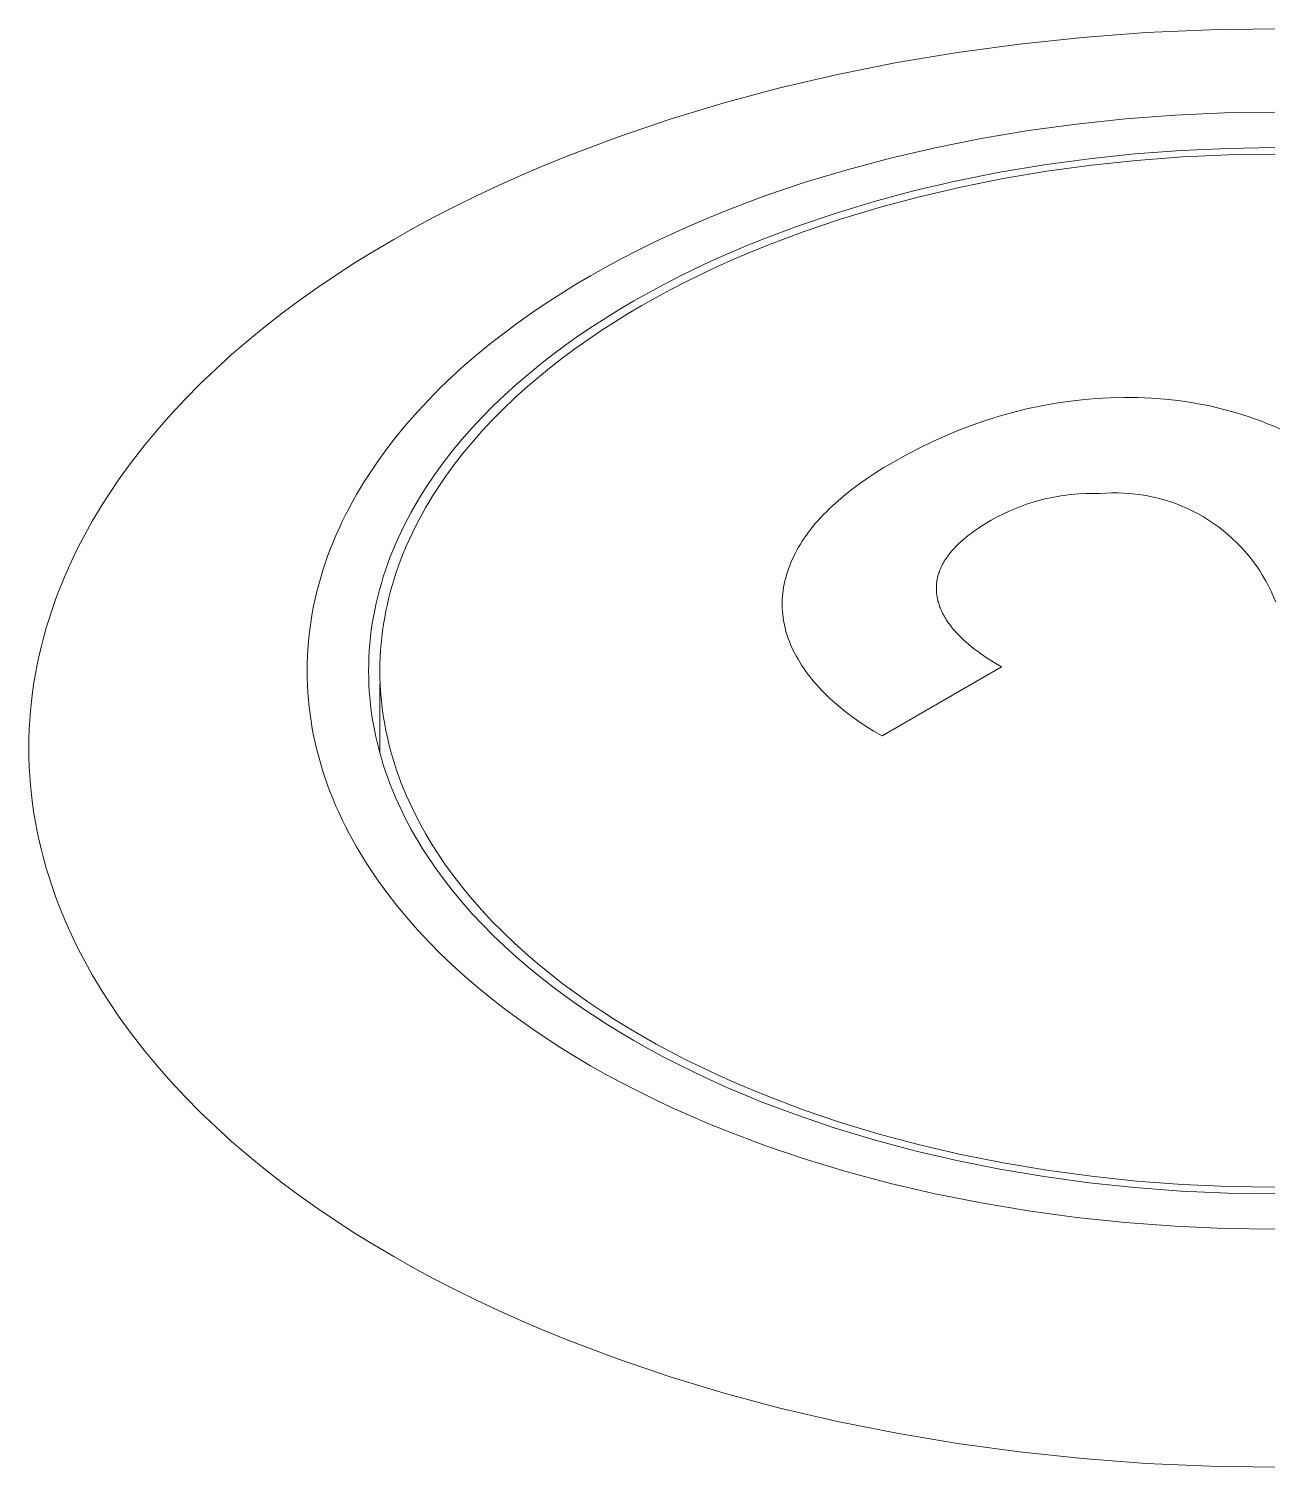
# Model space of a CAD drawing. Header units: inches. Extents: x -10 to 196, y -2 to 124.
# Drawn here: x 137.4255 to 137.7066, y 72.162 to 72.4868 of the extents above; entities that cross this region are included whole.
import ezdxf

# ---------------------------------------------------------------- set-up
doc = ezdxf.new("R2010")
doc.units = ezdxf.units.IN
doc.layers.add('ZANO_R', color=7, linetype='Continuous', lineweight=0)

msp = doc.modelspace()

# ---------------------------------------------------------------- linework, layer by layer
at = {"layer": 'ZANO_R'}
for p, q in [((137.70673, 72.4868), (137.69217, 72.48658)), ((137.6633, 72.48485), (137.64909, 72.48336)), ((137.67768, 72.48593), (137.6633, 72.48485)), ((137.69217, 72.48658), (137.67768, 72.48593)), ((137.63511, 72.48145), (137.62141, 72.47915)), ((137.64909, 72.48336), (137.63511, 72.48145)), ((137.62141, 72.47915), (137.60803, 72.47647)), ((137.60803, 72.47647), (137.59501, 72.47344)), ((137.59501, 72.47344), (137.58241, 72.47008)), ((137.58241, 72.47008), (137.57024, 72.4664)), ((137.673, 72.46646), (137.68417, 72.4673)), ((137.68417, 72.4673), (137.69542, 72.4678)), ((137.69542, 72.4678), (137.70673, 72.46797)), ((137.57024, 72.4664), (137.55855, 72.46244)), ((137.65111, 72.46382), (137.66197, 72.4653)), ((137.66197, 72.4653), (137.673, 72.46646)), ((137.55855, 72.46244), (137.54735, 72.45822)), ((137.63008, 72.45995), (137.64047, 72.46203)), ((137.64047, 72.46203), (137.65111, 72.46382)), ((137.54735, 72.45822), (137.54195, 72.45602)), ((137.61018, 72.45498), (137.61997, 72.4576)), ((137.61997, 72.4576), (137.63008, 72.45995)), ((137.66481, 72.45746), (137.67514, 72.45854)), ((137.67514, 72.45854), (137.6856, 72.45933)), ((137.67554, 72.45709), (137.68587, 72.45786)), ((137.6856, 72.45933), (137.69614, 72.4598)), ((137.68587, 72.45786), (137.69627, 72.45833)), ((137.69614, 72.4598), (137.70673, 72.45996)), ((137.69627, 72.45833), (137.70673, 72.45848)), ((137.54195, 72.45602), (137.53667, 72.45376)), ((137.60073, 72.45213), (137.61018, 72.45498)), ((137.63495, 72.45245), (137.64468, 72.4544)), ((137.64468, 72.4544), (137.65464, 72.45607)), ((137.64545, 72.45299), (137.65529, 72.45464)), ((137.65464, 72.45607), (137.66481, 72.45746)), ((137.65529, 72.45464), (137.66534, 72.45601)), ((137.66534, 72.45601), (137.67554, 72.45709)), ((137.53153, 72.45145), (137.52652, 72.44909)), ((137.53667, 72.45376), (137.53153, 72.45145)), ((137.59165, 72.44905), (137.60073, 72.45213)), ((137.62548, 72.45025), (137.63495, 72.45245)), ((137.6265, 72.44889), (137.63584, 72.45107)), ((137.63584, 72.45107), (137.64545, 72.45299)), ((137.52652, 72.44909), (137.52164, 72.44669)), ((137.58296, 72.44577), (137.59165, 72.44905)), ((137.61631, 72.4478), (137.62548, 72.45025)), ((137.61744, 72.44647), (137.6265, 72.44889)), ((137.52164, 72.44669), (137.51691, 72.44424)), ((137.57876, 72.44406), (137.58296, 72.44577)), ((137.59896, 72.44224), (137.60747, 72.44513)), ((137.60747, 72.44513), (137.61631, 72.4478)), ((137.60871, 72.44383), (137.61744, 72.44647)), ((137.51231, 72.44176), (137.50784, 72.43924)), ((137.51691, 72.44424), (137.51231, 72.44176)), ((137.57067, 72.44052), (137.57466, 72.44231)), ((137.57466, 72.44231), (137.57876, 72.44406)), ((137.59082, 72.43917), (137.59896, 72.44224)), ((137.60031, 72.44099), (137.60871, 72.44383)), ((137.50784, 72.43924), (137.50348, 72.43666)), ((137.56299, 72.43682), (137.56678, 72.43869)), ((137.56678, 72.43869), (137.57067, 72.44052)), ((137.58689, 72.43757), (137.59082, 72.43917)), ((137.59227, 72.43796), (137.60031, 72.44099)), ((137.50348, 72.43666), (137.49917, 72.43401)), ((137.55574, 72.43299), (137.55931, 72.43492)), ((137.55931, 72.43492), (137.56299, 72.43682)), ((137.57931, 72.43425), (137.58305, 72.43593)), ((137.58305, 72.43593), (137.58689, 72.43757)), ((137.5846, 72.43475), (137.58838, 72.43637)), ((137.58838, 72.43637), (137.59227, 72.43796)), ((137.49917, 72.43401), (137.49494, 72.43127)), ((137.55227, 72.43103), (137.55574, 72.43299)), ((137.57212, 72.43079), (137.57567, 72.43254)), ((137.57567, 72.43254), (137.57931, 72.43425)), ((137.5773, 72.4314), (137.5809, 72.4331)), ((137.5809, 72.4331), (137.5846, 72.43475)), ((137.49078, 72.42846), (137.48669, 72.42557)), ((137.49494, 72.43127), (137.49078, 72.42846)), ((137.54554, 72.42697), (137.54888, 72.42903)), ((137.54888, 72.42903), (137.55227, 72.43103)), ((137.56533, 72.4272), (137.56868, 72.42901)), ((137.56868, 72.42901), (137.57212, 72.43079)), ((137.5704, 72.42792), (137.5738, 72.42968)), ((137.5738, 72.42968), (137.5773, 72.4314)), ((137.48669, 72.42557), (137.48269, 72.4226)), ((137.54225, 72.42485), (137.54554, 72.42697)), ((137.55891, 72.4235), (137.56208, 72.42537)), ((137.56208, 72.42537), (137.56533, 72.4272)), ((137.56389, 72.42433), (137.5671, 72.42614)), ((137.5671, 72.42614), (137.5704, 72.42792)), ((137.48269, 72.4226), (137.47879, 72.41955)), ((137.53585, 72.42042), (137.53902, 72.42266)), ((137.53902, 72.42266), (137.54225, 72.42485)), ((137.55578, 72.42156), (137.55891, 72.4235)), ((137.55767, 72.42057), (137.56076, 72.42248)), ((137.56076, 72.42248), (137.56389, 72.42433)), ((137.47879, 72.41955), (137.47497, 72.41643)), ((137.53274, 72.41811), (137.53585, 72.42042)), ((137.54967, 72.41753), (137.5527, 72.41958)), ((137.55164, 72.41658), (137.55462, 72.4186)), ((137.5527, 72.41958), (137.55578, 72.42156)), ((137.55462, 72.4186), (137.55767, 72.42057)), ((137.47497, 72.41643), (137.47126, 72.41323)), ((137.52675, 72.41332), (137.52971, 72.41574)), ((137.52971, 72.41574), (137.53274, 72.41811)), ((137.54379, 72.41327), (137.5467, 72.41543)), ((137.5467, 72.41543), (137.54967, 72.41753)), ((137.5487, 72.41451), (137.55164, 72.41658)), ((137.47126, 72.41323), (137.46766, 72.40996)), ((137.52386, 72.41084), (137.52675, 72.41332)), ((137.54095, 72.41105), (137.54379, 72.41327)), ((137.54302, 72.41019), (137.54583, 72.41237)), ((137.54583, 72.41237), (137.5487, 72.41451)), ((137.46766, 72.40996), (137.46417, 72.40662)), ((137.52107, 72.4083), (137.52386, 72.41084)), ((137.53818, 72.40878), (137.54095, 72.41105)), ((137.54029, 72.40794), (137.54302, 72.41019)), ((137.46417, 72.40662), (137.4608, 72.40321)), ((137.51574, 72.40306), (137.51835, 72.4057)), ((137.51835, 72.4057), (137.52107, 72.4083)), ((137.53286, 72.40408), (137.53548, 72.40646)), ((137.53503, 72.4033), (137.53762, 72.40565)), ((137.53548, 72.40646), (137.53818, 72.40878)), ((137.53762, 72.40565), (137.54029, 72.40794)), ((137.4608, 72.40321), (137.45755, 72.39973)), ((137.51321, 72.40035), (137.51574, 72.40306)), ((137.53032, 72.40165), (137.53286, 72.40408)), ((137.53253, 72.4009), (137.53503, 72.4033)), ((137.65689, 72.4022), (137.66002, 72.40267)), ((137.66002, 72.40267), (137.66316, 72.40304)), ((137.66316, 72.40304), (137.66632, 72.40331)), ((137.66632, 72.40331), (137.66949, 72.40349)), ((137.66949, 72.40349), (137.67265, 72.40356)), ((137.67265, 72.40356), (137.67578, 72.40353)), ((137.67578, 72.40353), (137.67888, 72.4034)), ((137.67888, 72.4034), (137.68193, 72.40317)), ((137.68193, 72.40317), (137.68496, 72.40284)), ((137.68496, 72.40284), (137.68645, 72.40263)), ((137.68645, 72.40263), (137.68794, 72.4024)), ((137.68794, 72.4024), (137.68942, 72.40214)), ((137.45755, 72.39973), (137.45443, 72.39619)), ((137.51079, 72.3976), (137.51321, 72.40035)), ((137.52551, 72.39664), (137.52787, 72.39917)), ((137.52787, 72.39917), (137.53032, 72.40165)), ((137.5301, 72.39845), (137.53253, 72.4009)), ((137.64147, 72.39838), (137.64452, 72.39934)), ((137.64452, 72.39934), (137.64759, 72.4002)), ((137.64759, 72.4002), (137.65067, 72.40096)), ((137.65067, 72.40096), (137.65377, 72.40163)), ((137.65377, 72.40163), (137.65689, 72.4022)), ((137.68942, 72.40214), (137.69089, 72.40186)), ((137.69089, 72.40186), (137.69236, 72.40156)), ((137.69236, 72.40156), (137.69381, 72.40122)), ((137.69381, 72.40122), (137.69525, 72.40086)), ((137.69525, 72.40086), (137.69669, 72.40048)), ((137.69669, 72.40048), (137.69812, 72.40007)), ((137.69812, 72.40007), (137.69954, 72.39963)), ((137.69954, 72.39963), (137.70095, 72.39917)), ((137.70095, 72.39917), (137.70235, 72.39869)), ((137.45443, 72.39619), (137.45144, 72.39258)), ((137.50847, 72.3948), (137.51079, 72.3976)), ((137.52324, 72.39406), (137.52551, 72.39664)), ((137.52553, 72.39341), (137.52777, 72.39595)), ((137.52777, 72.39595), (137.5301, 72.39845)), ((137.6324, 72.3949), (137.63541, 72.39616)), ((137.63541, 72.39616), (137.63843, 72.39732)), ((137.63843, 72.39732), (137.64147, 72.39838)), ((137.70235, 72.39869), (137.70374, 72.39817)), ((137.70374, 72.39817), (137.70512, 72.39764)), ((137.70512, 72.39764), (137.70649, 72.39707)), ((137.70649, 72.39707), (137.70786, 72.39648)), ((137.50626, 72.39195), (137.50847, 72.3948)), ((137.52107, 72.39144), (137.52324, 72.39406)), ((137.52339, 72.39082), (137.52553, 72.39341)), ((137.62643, 72.3921), (137.62941, 72.39355)), ((137.62941, 72.39355), (137.6324, 72.3949)), ((137.45144, 72.39258), (137.4486, 72.38891)), ((137.50417, 72.38905), (137.50626, 72.39195)), ((137.519, 72.38877), (137.52107, 72.39144)), ((137.52134, 72.38818), (137.52339, 72.39082)), ((137.62052, 72.3889), (137.62346, 72.39055)), ((137.62346, 72.39055), (137.62643, 72.3921)), ((137.4486, 72.38891), (137.4459, 72.38518)), ((137.50124, 72.38463), (137.50219, 72.38611)), ((137.50219, 72.38611), (137.50417, 72.38905)), ((137.51703, 72.38606), (137.519, 72.38877)), ((137.5194, 72.3855), (137.52134, 72.38818)), ((137.61477, 72.38531), (137.6166, 72.38652)), ((137.6166, 72.38652), (137.61852, 72.38771)), ((137.61852, 72.38771), (137.62052, 72.3889)), ((137.4459, 72.38518), (137.44335, 72.3814)), ((137.49944, 72.38163), (137.50033, 72.38313)), ((137.50033, 72.38313), (137.50124, 72.38463)), ((137.51429, 72.38191), (137.51518, 72.3833)), ((137.51518, 72.3833), (137.51703, 72.38606)), ((137.51757, 72.38279), (137.5194, 72.3855)), ((137.61135, 72.38284), (137.61302, 72.38408)), ((137.61302, 72.38408), (137.61477, 72.38531)), ((137.44335, 72.3814), (137.44213, 72.37949)), ((137.49777, 72.37859), (137.49859, 72.38012)), ((137.49859, 72.38012), (137.49944, 72.38163)), ((137.51261, 72.3791), (137.51344, 72.38051)), ((137.51344, 72.38051), (137.51429, 72.38191)), ((137.51503, 72.37864), (137.51585, 72.38003)), ((137.51585, 72.38003), (137.5167, 72.38141)), ((137.5167, 72.38141), (137.51757, 72.38279)), ((137.60685, 72.37905), (137.60827, 72.38033)), ((137.60827, 72.38033), (137.60977, 72.38159)), ((137.60977, 72.38159), (137.61135, 72.38284)), ((137.65144, 72.37968), (137.65067, 72.37943)), ((137.6522, 72.37992), (137.65144, 72.37968)), ((137.65297, 72.38015), (137.6522, 72.37992)), ((137.65375, 72.38036), (137.65297, 72.38015)), ((137.65453, 72.38056), (137.65375, 72.38036)), ((137.65531, 72.38074), (137.65453, 72.38056)), ((137.6561, 72.38092), (137.65531, 72.38074)), ((137.65689, 72.38107), (137.6561, 72.38092)), ((137.65768, 72.38122), (137.65689, 72.38107)), ((137.65847, 72.38135), (137.65768, 72.38122)), ((137.65927, 72.38146), (137.65847, 72.38135)), ((137.66006, 72.38156), (137.65927, 72.38146)), ((137.66086, 72.38165), (137.66006, 72.38156)), ((137.66245, 72.38179), (137.66086, 72.38165)), ((137.66405, 72.38186), (137.66245, 72.38179)), ((137.66563, 72.38189), (137.66405, 72.38186)), ((137.66722, 72.38185), (137.66563, 72.38189)), ((137.66857, 72.38195), (137.66722, 72.38185)), ((137.66992, 72.38201), (137.66857, 72.38195)), ((137.67128, 72.38201), (137.66992, 72.38201)), ((137.67263, 72.38197), (137.67128, 72.38201)), ((137.67398, 72.38189), (137.67263, 72.38197)), ((137.67533, 72.38175), (137.67398, 72.38189)), ((137.67667, 72.38157), (137.67533, 72.38175)), ((137.67801, 72.38134), (137.67667, 72.38157)), ((137.67934, 72.38107), (137.67801, 72.38134)), ((137.68065, 72.38075), (137.67934, 72.38107)), ((137.68196, 72.38038), (137.68065, 72.38075)), ((137.68325, 72.37997), (137.68196, 72.38038)), ((137.68452, 72.37951), (137.68325, 72.37997)), ((137.44095, 72.37756), (137.43981, 72.37562)), ((137.44213, 72.37949), (137.44095, 72.37756)), ((137.49622, 72.37552), (137.49698, 72.37706)), ((137.49698, 72.37706), (137.49777, 72.37859)), ((137.51104, 72.37626), (137.51181, 72.37769)), ((137.51181, 72.37769), (137.51261, 72.3791)), ((137.51349, 72.37583), (137.51425, 72.37724)), ((137.51425, 72.37724), (137.51503, 72.37864)), ((137.60367, 72.3758), (137.60426, 72.37646)), ((137.60426, 72.37646), (137.60488, 72.37711)), ((137.60488, 72.37711), (137.60551, 72.37776)), ((137.60551, 72.37776), (137.60617, 72.37841)), ((137.60617, 72.37841), (137.60685, 72.37905)), ((137.64408, 72.37659), (137.64269, 72.37583)), ((137.6455, 72.37731), (137.64408, 72.37659)), ((137.64694, 72.37797), (137.6455, 72.37731)), ((137.64842, 72.37859), (137.64694, 72.37797)), ((137.64916, 72.37889), (137.64842, 72.37859)), ((137.64992, 72.37916), (137.64916, 72.37889)), ((137.65067, 72.37943), (137.64992, 72.37916)), ((137.68578, 72.37901), (137.68452, 72.37951)), ((137.68702, 72.37847), (137.68578, 72.37901)), ((137.68824, 72.37788), (137.68702, 72.37847)), ((137.68944, 72.37725), (137.68824, 72.37788)), ((137.69062, 72.37658), (137.68944, 72.37725)), ((137.69178, 72.37587), (137.69062, 72.37658)), ((137.43872, 72.37367), (137.43766, 72.37171)), ((137.43981, 72.37562), (137.43872, 72.37367)), ((137.4948, 72.37241), (137.4955, 72.37397)), ((137.4955, 72.37397), (137.49622, 72.37552)), ((137.50891, 72.37193), (137.50959, 72.37338)), ((137.50959, 72.37338), (137.5103, 72.37482)), ((137.5103, 72.37482), (137.51104, 72.37626)), ((137.51206, 72.37299), (137.51276, 72.37441)), ((137.51276, 72.37441), (137.51349, 72.37583)), ((137.601, 72.37247), (137.60149, 72.37314)), ((137.60149, 72.37314), (137.60201, 72.37381)), ((137.60201, 72.37381), (137.60254, 72.37448)), ((137.60254, 72.37448), (137.60309, 72.37514)), ((137.60309, 72.37514), (137.60367, 72.3758)), ((137.63894, 72.37344), (137.63827, 72.37295)), ((137.63964, 72.37392), (137.63894, 72.37344)), ((137.64036, 72.3744), (137.63964, 72.37392)), ((137.64111, 72.37488), (137.64036, 72.3744)), ((137.64269, 72.37583), (137.64111, 72.37488)), ((137.6929, 72.37512), (137.69178, 72.37587)), ((137.694, 72.37433), (137.6929, 72.37512)), ((137.69508, 72.3735), (137.694, 72.37433)), ((137.69612, 72.37264), (137.69508, 72.3735)), ((137.43766, 72.37171), (137.43664, 72.36974)), ((137.49352, 72.36928), (137.49415, 72.37085)), ((137.49415, 72.37085), (137.4948, 72.37241)), ((137.50765, 72.36901), (137.50827, 72.37047)), ((137.50827, 72.37047), (137.50891, 72.37193)), ((137.51014, 72.36867), (137.51075, 72.37012)), ((137.51075, 72.37012), (137.51139, 72.37156)), ((137.51139, 72.37156), (137.51206, 72.37299)), ((137.59925, 72.36974), (137.59965, 72.37043)), ((137.59965, 72.37043), (137.60008, 72.37111)), ((137.60008, 72.37111), (137.60053, 72.37179)), ((137.60053, 72.37179), (137.601, 72.37247)), ((137.63483, 72.36999), (137.63435, 72.36949)), ((137.63533, 72.37049), (137.63483, 72.36999)), ((137.63587, 72.37099), (137.63533, 72.37049)), ((137.63643, 72.37148), (137.63587, 72.37099)), ((137.63701, 72.37197), (137.63643, 72.37148)), ((137.63763, 72.37246), (137.63701, 72.37197)), ((137.63827, 72.37295), (137.63763, 72.37246)), ((137.69713, 72.37174), (137.69612, 72.37264)), ((137.69811, 72.3708), (137.69713, 72.37174)), ((137.69906, 72.36983), (137.69811, 72.3708)), ((137.43567, 72.36775), (137.43473, 72.36576)), ((137.43664, 72.36974), (137.43567, 72.36775)), ((137.49238, 72.36612), (137.49293, 72.3677)), ((137.49293, 72.3677), (137.49352, 72.36928)), ((137.50651, 72.36606), (137.50706, 72.36754)), ((137.50706, 72.36754), (137.50765, 72.36901)), ((137.50901, 72.36576), (137.50956, 72.36722)), ((137.50956, 72.36722), (137.51014, 72.36867)), ((137.59752, 72.36628), (137.59782, 72.36697)), ((137.59782, 72.36697), (137.59815, 72.36766)), ((137.59815, 72.36766), (137.59849, 72.36836)), ((137.59849, 72.36836), (137.59886, 72.36905)), ((137.59886, 72.36905), (137.59925, 72.36974)), ((137.63219, 72.36668), (137.63204, 72.36642)), ((137.63236, 72.36694), (137.63219, 72.36668)), ((137.63252, 72.3672), (137.63236, 72.36694)), ((137.6327, 72.36745), (137.63252, 72.3672)), ((137.63288, 72.36771), (137.6327, 72.36745)), ((137.63307, 72.36797), (137.63288, 72.36771)), ((137.63327, 72.36822), (137.63307, 72.36797)), ((137.63347, 72.36848), (137.63327, 72.36822)), ((137.63389, 72.36898), (137.63347, 72.36848)), ((137.63435, 72.36949), (137.63389, 72.36898)), ((137.69997, 72.36883), (137.69906, 72.36983)), ((137.70085, 72.3678), (137.69997, 72.36883)), ((137.70169, 72.36674), (137.70085, 72.3678)), ((137.7025, 72.36565), (137.70169, 72.36674)), ((137.43384, 72.36376), (137.43299, 72.36174)), ((137.43473, 72.36576), (137.43384, 72.36376)), ((137.49137, 72.36293), (137.49185, 72.36453)), ((137.49185, 72.36453), (137.49238, 72.36612)), ((137.5055, 72.36309), (137.50599, 72.36458)), ((137.50599, 72.36458), (137.50651, 72.36606)), ((137.50802, 72.36282), (137.5085, 72.36429)), ((137.5085, 72.36429), (137.50901, 72.36576)), ((137.59633, 72.36282), (137.59652, 72.36351)), ((137.59652, 72.36351), (137.59674, 72.3642)), ((137.59674, 72.3642), (137.59698, 72.36489)), ((137.59698, 72.36489), (137.59724, 72.36558)), ((137.59724, 72.36558), (137.59752, 72.36628)), ((137.63078, 72.36354), (137.63071, 72.36327)), ((137.63086, 72.36381), (137.63078, 72.36354)), ((137.63095, 72.36407), (137.63086, 72.36381)), ((137.63104, 72.36433), (137.63095, 72.36407)), ((137.63114, 72.3646), (137.63104, 72.36433)), ((137.63125, 72.36486), (137.63114, 72.3646)), ((137.63137, 72.36512), (137.63125, 72.36486)), ((137.63149, 72.36538), (137.63137, 72.36512)), ((137.63161, 72.36564), (137.63149, 72.36538)), ((137.63175, 72.3659), (137.63161, 72.36564)), ((137.63189, 72.36616), (137.63175, 72.3659)), ((137.63204, 72.36642), (137.63189, 72.36616)), ((137.70326, 72.36453), (137.7025, 72.36565)), ((137.70399, 72.36338), (137.70326, 72.36453)), ((137.70467, 72.36222), (137.70399, 72.36338)), ((137.43299, 72.36174), (137.43219, 72.35972)), ((137.4905, 72.35973), (137.49092, 72.36133)), ((137.49092, 72.36133), (137.49137, 72.36293)), ((137.50462, 72.3601), (137.50505, 72.36159)), ((137.50505, 72.36159), (137.5055, 72.36309)), ((137.50715, 72.35987), (137.50757, 72.36135)), ((137.50757, 72.36135), (137.50802, 72.36282)), ((137.59576, 72.36006), (137.59587, 72.36075)), ((137.59587, 72.36075), (137.596, 72.36144)), ((137.596, 72.36144), (137.59615, 72.36213)), ((137.59615, 72.36213), (137.59633, 72.36282)), ((137.63035, 72.36086), (137.63034, 72.36059)), ((137.63034, 72.36059), (137.63034, 72.36031)), ((137.63034, 72.36031), (137.63035, 72.36004)), ((137.63036, 72.36113), (137.63035, 72.36086)), ((137.63038, 72.3614), (137.63036, 72.36113)), ((137.63041, 72.36167), (137.63038, 72.3614)), ((137.63044, 72.36194), (137.63041, 72.36167)), ((137.63048, 72.36221), (137.63044, 72.36194)), ((137.63053, 72.36247), (137.63048, 72.36221)), ((137.63058, 72.36274), (137.63053, 72.36247)), ((137.63064, 72.36301), (137.63058, 72.36274)), ((137.63071, 72.36327), (137.63064, 72.36301)), ((137.70532, 72.36102), (137.70467, 72.36222)), ((137.70592, 72.35981), (137.70532, 72.36102)), ((137.43143, 72.35769), (137.43071, 72.35565)), ((137.43219, 72.35972), (137.43143, 72.35769)), ((137.48977, 72.3565), (137.49012, 72.35812)), ((137.49012, 72.35812), (137.4905, 72.35973)), ((137.50355, 72.35557), (137.50388, 72.35708)), ((137.50388, 72.35708), (137.50423, 72.35859)), ((137.50423, 72.35859), (137.50462, 72.3601)), ((137.50609, 72.3554), (137.50641, 72.35689)), ((137.50641, 72.35689), (137.50677, 72.35838)), ((137.50677, 72.35838), (137.50715, 72.35987)), ((137.59553, 72.35732), (137.59555, 72.35801)), ((137.59553, 72.35664), (137.59553, 72.35732)), ((137.59555, 72.35801), (137.5956, 72.35869)), ((137.5956, 72.35869), (137.59567, 72.35938)), ((137.59567, 72.35938), (137.59576, 72.36006)), ((137.63035, 72.36004), (137.63037, 72.35977)), ((137.63037, 72.35977), (137.63039, 72.35949)), ((137.63039, 72.35949), (137.63041, 72.35922)), ((137.63041, 72.35922), (137.63045, 72.35894)), ((137.63045, 72.35894), (137.63049, 72.35867)), ((137.63049, 72.35867), (137.63054, 72.3584)), ((137.63054, 72.3584), (137.63059, 72.35813)), ((137.63059, 72.35813), (137.63065, 72.35785)), ((137.63065, 72.35785), (137.63071, 72.35758)), ((137.63071, 72.35758), (137.63079, 72.35731)), ((137.63079, 72.35731), (137.63087, 72.35704)), ((137.63087, 72.35704), (137.63095, 72.35677)), ((137.70648, 72.35858), (137.70592, 72.35981)), ((137.707, 72.35732), (137.70648, 72.35858)), ((137.43071, 72.35565), (137.43004, 72.3536)), ((137.48919, 72.35326), (137.48946, 72.35488)), ((137.48946, 72.35488), (137.48977, 72.3565)), ((137.50301, 72.35254), (137.50326, 72.35406)), ((137.50326, 72.35406), (137.50355, 72.35557)), ((137.50556, 72.35241), (137.50581, 72.35391)), ((137.50581, 72.35391), (137.50609, 72.3554)), ((137.59555, 72.35595), (137.59553, 72.35664)), ((137.59559, 72.35527), (137.59555, 72.35595)), ((137.59565, 72.35459), (137.59559, 72.35527)), ((137.59573, 72.3539), (137.59565, 72.35459)), ((137.59583, 72.35322), (137.59573, 72.3539)), ((137.63095, 72.35677), (137.63104, 72.3565)), ((137.63104, 72.3565), (137.63114, 72.35623)), ((137.63114, 72.35623), (137.63124, 72.35596)), ((137.63124, 72.35596), (137.63136, 72.35569)), ((137.63136, 72.35569), (137.63147, 72.35542)), ((137.63147, 72.35542), (137.6316, 72.35515)), ((137.6316, 72.35515), (137.63173, 72.35488)), ((137.63173, 72.35488), (137.63186, 72.35462)), ((137.63186, 72.35462), (137.632, 72.35435)), ((137.632, 72.35435), (137.63215, 72.35408)), ((137.63215, 72.35408), (137.63231, 72.35381)), ((137.63231, 72.35381), (137.63247, 72.35355)), ((137.42942, 72.35155), (137.42884, 72.34949)), ((137.43004, 72.3536), (137.42942, 72.35155)), ((137.48875, 72.35001), (137.48895, 72.35164)), ((137.48895, 72.35164), (137.48919, 72.35326)), ((137.5026, 72.3495), (137.50279, 72.35102)), ((137.50279, 72.35102), (137.50301, 72.35254)), ((137.50515, 72.3494), (137.50534, 72.3509)), ((137.50534, 72.3509), (137.50556, 72.35241)), ((137.59596, 72.35254), (137.59583, 72.35322)), ((137.59611, 72.35186), (137.59596, 72.35254)), ((137.59627, 72.35118), (137.59611, 72.35186)), ((137.59646, 72.3505), (137.59627, 72.35118)), ((137.59667, 72.34983), (137.59646, 72.3505)), ((137.63247, 72.35355), (137.63264, 72.35328)), ((137.63264, 72.35328), (137.63281, 72.35302)), ((137.63281, 72.35302), (137.63318, 72.35249)), ((137.63318, 72.35249), (137.63358, 72.35196)), ((137.63358, 72.35196), (137.634, 72.35143)), ((137.634, 72.35143), (137.63444, 72.35091)), ((137.63444, 72.35091), (137.63491, 72.35038)), ((137.63491, 72.35038), (137.63541, 72.34986)), ((137.4283, 72.34742), (137.42781, 72.34535)), ((137.42884, 72.34949), (137.4283, 72.34742)), ((137.48846, 72.34676), (137.48859, 72.34839)), ((137.48859, 72.34839), (137.48875, 72.35001)), ((137.50233, 72.34645), (137.50244, 72.34797)), ((137.50244, 72.34797), (137.5026, 72.3495)), ((137.50488, 72.34639), (137.505, 72.3479)), ((137.505, 72.3479), (137.50515, 72.3494)), ((137.59691, 72.34915), (137.59667, 72.34983)), ((137.59716, 72.34847), (137.59691, 72.34915)), ((137.59744, 72.3478), (137.59716, 72.34847)), ((137.59773, 72.34712), (137.59744, 72.3478)), ((137.63541, 72.34986), (137.63593, 72.34934)), ((137.63593, 72.34934), (137.63648, 72.34882)), ((137.63648, 72.34882), (137.63705, 72.3483)), ((137.63705, 72.3483), (137.63765, 72.34779)), ((137.63765, 72.34779), (137.63827, 72.34727)), ((137.63827, 72.34727), (137.63892, 72.34676)), ((137.42781, 72.34535), (137.42736, 72.34327)), ((137.48831, 72.34349), (137.48837, 72.34512)), ((137.48837, 72.34512), (137.48846, 72.34676)), ((137.50219, 72.34339), (137.50224, 72.34492)), ((137.50224, 72.34492), (137.50233, 72.34645)), ((137.50474, 72.34337), (137.5048, 72.34488)), ((137.5048, 72.34488), (137.50488, 72.34639)), ((137.59805, 72.34644), (137.59773, 72.34712)), ((137.59839, 72.34577), (137.59805, 72.34644)), ((137.59874, 72.3451), (137.59839, 72.34577)), ((137.59912, 72.34444), (137.59874, 72.3451)), ((137.59951, 72.34378), (137.59912, 72.34444)), ((137.63892, 72.34676), (137.6396, 72.34625)), ((137.6396, 72.34625), (137.6403, 72.34574)), ((137.6403, 72.34574), (137.64103, 72.34523)), ((137.64103, 72.34523), (137.64178, 72.34472)), ((137.64178, 72.34472), (137.64336, 72.34371)), ((137.42697, 72.34118), (137.42661, 72.3391)), ((137.42736, 72.34327), (137.42697, 72.34118)), ((137.4883, 72.34186), (137.48831, 72.34349)), ((137.48831, 72.34023), (137.4883, 72.34186)), ((137.50217, 72.34186), (137.50219, 72.34339)), ((137.50219, 72.34033), (137.50217, 72.34186)), ((137.50473, 72.34186), (137.50474, 72.34337)), ((137.50474, 72.34035), (137.50473, 72.34186)), ((137.59993, 72.34313), (137.59951, 72.34378)), ((137.60036, 72.34248), (137.59993, 72.34313)), ((137.60081, 72.34183), (137.60036, 72.34248)), ((137.60127, 72.34119), (137.60081, 72.34183)), ((137.60176, 72.34055), (137.60127, 72.34119)), ((137.64504, 72.34271), (137.61807, 72.32713)), ((137.64336, 72.34371), (137.64504, 72.34271)), ((137.42661, 72.3391), (137.42631, 72.33701)), ((137.48837, 72.3386), (137.48831, 72.34023)), ((137.48846, 72.33697), (137.48837, 72.3386)), ((137.50224, 72.3388), (137.50219, 72.34033)), ((137.50233, 72.33728), (137.50224, 72.3388)), ((137.50473, 72.33884), (137.50473, 72.32325)), ((137.5048, 72.33884), (137.50474, 72.34035)), ((137.50488, 72.33733), (137.5048, 72.33884)), ((137.60226, 72.33992), (137.60176, 72.34055)), ((137.60279, 72.33929), (137.60226, 72.33992)), ((137.60333, 72.33867), (137.60279, 72.33929)), ((137.60389, 72.33805), (137.60333, 72.33867)), ((137.60447, 72.33743), (137.60389, 72.33805)), ((137.60507, 72.33682), (137.60447, 72.33743)), ((137.42605, 72.33491), (137.42584, 72.33282)), ((137.42631, 72.33701), (137.42605, 72.33491)), ((137.48859, 72.33534), (137.48846, 72.33697)), ((137.48875, 72.33371), (137.48859, 72.33534)), ((137.50244, 72.33575), (137.50233, 72.33728)), ((137.5026, 72.33423), (137.50244, 72.33575)), ((137.50279, 72.3327), (137.5026, 72.33423)), ((137.505, 72.33583), (137.50488, 72.33733)), ((137.50515, 72.33432), (137.505, 72.33583)), ((137.50534, 72.33282), (137.50515, 72.33432)), ((137.60568, 72.33622), (137.60507, 72.33682)), ((137.60632, 72.33562), (137.60568, 72.33622)), ((137.60697, 72.33502), (137.60632, 72.33562)), ((137.60833, 72.33384), (137.60697, 72.33502)), ((137.42584, 72.33282), (137.42567, 72.33072)), ((137.48895, 72.33208), (137.48875, 72.33371)), ((137.48919, 72.33046), (137.48895, 72.33208)), ((137.50301, 72.33118), (137.50279, 72.3327)), ((137.50326, 72.32966), (137.50301, 72.33118)), ((137.50556, 72.33132), (137.50534, 72.33282)), ((137.50581, 72.32982), (137.50556, 72.33132)), ((137.60977, 72.33268), (137.60833, 72.33384)), ((137.61128, 72.33153), (137.60977, 72.33268)), ((137.61287, 72.33041), (137.61128, 72.33153)), ((137.42556, 72.32862), (137.42549, 72.32652)), ((137.42567, 72.33072), (137.42556, 72.32862)), ((137.48946, 72.32884), (137.48919, 72.33046)), ((137.48977, 72.32722), (137.48946, 72.32884)), ((137.50355, 72.32815), (137.50326, 72.32966)), ((137.50388, 72.32664), (137.50355, 72.32815)), ((137.50609, 72.32832), (137.50581, 72.32982)), ((137.50641, 72.32683), (137.50609, 72.32832)), ((137.61452, 72.3293), (137.61287, 72.33041)), ((137.61626, 72.3282), (137.61452, 72.3293)), ((137.61807, 72.32713), (137.61626, 72.3282)), ((137.42549, 72.32652), (137.42546, 72.32441)), ((137.42546, 72.32441), (137.42549, 72.32231)), ((137.49012, 72.3256), (137.48977, 72.32722)), ((137.4905, 72.32399), (137.49012, 72.3256)), ((137.50423, 72.32513), (137.50388, 72.32664)), ((137.50462, 72.32363), (137.50423, 72.32513)), ((137.50677, 72.32534), (137.50641, 72.32683)), ((137.50715, 72.32385), (137.50677, 72.32534)), ((137.42549, 72.32231), (137.42556, 72.32021)), ((137.49092, 72.32239), (137.4905, 72.32399)), ((137.49137, 72.32079), (137.49092, 72.32239)), ((137.50505, 72.32213), (137.50462, 72.32363)), ((137.5055, 72.32063), (137.50505, 72.32213)), ((137.50757, 72.32237), (137.50715, 72.32385)), ((137.50802, 72.3209), (137.50757, 72.32237)), ((137.42556, 72.32021), (137.42567, 72.31811)), ((137.42567, 72.31811), (137.42584, 72.31601)), ((137.49185, 72.31919), (137.49137, 72.32079)), ((137.49238, 72.3176), (137.49185, 72.31919)), ((137.50599, 72.31914), (137.5055, 72.32063)), ((137.50651, 72.31766), (137.50599, 72.31914)), ((137.5085, 72.31943), (137.50802, 72.3209)), ((137.50901, 72.31796), (137.5085, 72.31943)), ((137.50956, 72.3165), (137.50901, 72.31796)), ((137.42584, 72.31601), (137.42605, 72.31391)), ((137.49293, 72.31602), (137.49238, 72.3176)), ((137.49352, 72.31444), (137.49293, 72.31602)), ((137.50706, 72.31618), (137.50651, 72.31766)), ((137.50765, 72.31471), (137.50706, 72.31618)), ((137.50827, 72.31325), (137.50765, 72.31471)), ((137.51014, 72.31505), (137.50956, 72.3165)), ((137.51075, 72.31361), (137.51014, 72.31505)), ((137.42605, 72.31391), (137.42631, 72.31182)), ((137.42631, 72.31182), (137.42661, 72.30973)), ((137.49415, 72.31287), (137.49352, 72.31444)), ((137.4948, 72.31131), (137.49415, 72.31287)), ((137.50891, 72.31179), (137.50827, 72.31325)), ((137.50959, 72.31034), (137.50891, 72.31179)), ((137.51139, 72.31217), (137.51075, 72.31361)), ((137.51206, 72.31073), (137.51139, 72.31217)), ((137.42661, 72.30973), (137.42697, 72.30764)), ((137.4955, 72.30975), (137.4948, 72.31131)), ((137.49622, 72.3082), (137.4955, 72.30975)), ((137.49698, 72.30666), (137.49622, 72.3082)), ((137.5103, 72.3089), (137.50959, 72.31034)), ((137.51104, 72.30746), (137.5103, 72.3089)), ((137.51276, 72.30931), (137.51206, 72.31073)), ((137.51349, 72.30789), (137.51276, 72.30931)), ((137.42697, 72.30764), (137.42736, 72.30556)), ((137.42736, 72.30556), (137.42781, 72.30348)), ((137.49777, 72.30513), (137.49698, 72.30666)), ((137.49859, 72.30361), (137.49777, 72.30513)), ((137.51181, 72.30604), (137.51104, 72.30746)), ((137.51261, 72.30462), (137.51181, 72.30604)), ((137.51425, 72.30648), (137.51349, 72.30789)), ((137.51503, 72.30508), (137.51425, 72.30648)), ((137.51585, 72.30369), (137.51503, 72.30508)), ((137.42781, 72.30348), (137.4283, 72.30141)), ((137.49944, 72.30209), (137.49859, 72.30361)), ((137.50033, 72.30059), (137.49944, 72.30209)), ((137.51344, 72.30321), (137.51261, 72.30462)), ((137.51429, 72.30181), (137.51344, 72.30321)), ((137.51518, 72.30042), (137.51429, 72.30181)), ((137.5167, 72.30231), (137.51585, 72.30369)), ((137.51757, 72.30094), (137.5167, 72.30231)), ((137.4283, 72.30141), (137.42884, 72.29934)), ((137.42884, 72.29934), (137.42942, 72.29728)), ((137.50124, 72.29909), (137.50033, 72.30059)), ((137.50219, 72.29761), (137.50124, 72.29909)), ((137.51703, 72.29767), (137.51518, 72.30042)), ((137.5194, 72.29822), (137.51757, 72.30094)), ((137.42942, 72.29728), (137.43004, 72.29523)), ((137.43004, 72.29523), (137.43071, 72.29318)), ((137.50417, 72.29467), (137.50219, 72.29761)), ((137.519, 72.29495), (137.51703, 72.29767)), ((137.52134, 72.29554), (137.5194, 72.29822)), ((137.52339, 72.2929), (137.52134, 72.29554)), ((137.43071, 72.29318), (137.43143, 72.29114)), ((137.50626, 72.29177), (137.50417, 72.29467)), ((137.52107, 72.29229), (137.519, 72.29495)), ((137.52324, 72.28966), (137.52107, 72.29229)), ((137.52553, 72.29031), (137.52339, 72.2929)), ((137.43143, 72.29114), (137.43219, 72.28911)), ((137.43219, 72.28911), (137.43299, 72.28708)), ((137.50847, 72.28892), (137.50626, 72.29177)), ((137.51079, 72.28612), (137.50847, 72.28892)), ((137.52551, 72.28708), (137.52324, 72.28966)), ((137.52777, 72.28777), (137.52553, 72.29031)), ((137.43299, 72.28708), (137.43384, 72.28507)), ((137.51321, 72.28337), (137.51079, 72.28612)), ((137.52787, 72.28455), (137.52551, 72.28708)), ((137.5301, 72.28527), (137.52777, 72.28777)), ((137.43384, 72.28507), (137.43473, 72.28307)), ((137.43473, 72.28307), (137.43567, 72.28107)), ((137.51574, 72.28067), (137.51321, 72.28337)), ((137.53032, 72.28207), (137.52787, 72.28455)), ((137.53253, 72.28282), (137.5301, 72.28527)), ((137.53503, 72.28042), (137.53253, 72.28282)), ((137.43567, 72.28107), (137.43664, 72.27909)), ((137.43664, 72.27909), (137.43766, 72.27712)), ((137.51835, 72.27802), (137.51574, 72.28067)), ((137.53286, 72.27964), (137.53032, 72.28207)), ((137.53548, 72.27727), (137.53286, 72.27964)), ((137.53762, 72.27807), (137.53503, 72.28042)), ((137.43766, 72.27712), (137.43872, 72.27515)), ((137.52107, 72.27542), (137.51835, 72.27802)), ((137.53818, 72.27494), (137.53548, 72.27727)), ((137.54029, 72.27578), (137.53762, 72.27807)), ((137.54302, 72.27354), (137.54029, 72.27578)), ((137.43872, 72.27515), (137.43981, 72.2732)), ((137.43981, 72.2732), (137.44095, 72.27127)), ((137.52386, 72.27288), (137.52107, 72.27542)), ((137.52675, 72.2704), (137.52386, 72.27288)), ((137.54095, 72.27267), (137.53818, 72.27494)), ((137.54379, 72.27046), (137.54095, 72.27267)), ((137.54583, 72.27135), (137.54302, 72.27354)), ((137.44095, 72.27127), (137.44213, 72.26934)), ((137.44213, 72.26934), (137.44335, 72.26743)), ((137.52971, 72.26798), (137.52675, 72.2704)), ((137.5467, 72.2683), (137.54379, 72.27046)), ((137.5487, 72.26922), (137.54583, 72.27135)), ((137.55164, 72.26714), (137.5487, 72.26922)), ((137.44335, 72.26743), (137.4459, 72.26365)), ((137.53274, 72.26561), (137.52971, 72.26798)), ((137.54967, 72.26619), (137.5467, 72.2683)), ((137.5527, 72.26415), (137.54967, 72.26619)), ((137.55462, 72.26512), (137.55164, 72.26714)), ((137.4459, 72.26365), (137.4486, 72.25992)), ((137.53585, 72.26331), (137.53274, 72.26561)), ((137.53902, 72.26106), (137.53585, 72.26331)), ((137.55578, 72.26216), (137.5527, 72.26415)), ((137.55767, 72.26315), (137.55462, 72.26512)), ((137.56076, 72.26125), (137.55767, 72.26315)), ((137.4486, 72.25992), (137.45144, 72.25625)), ((137.54225, 72.25887), (137.53902, 72.26106)), ((137.55891, 72.26023), (137.55578, 72.26216)), ((137.56208, 72.25835), (137.55891, 72.26023)), ((137.56389, 72.25939), (137.56076, 72.26125)), ((137.45144, 72.25625), (137.45443, 72.25264)), ((137.54554, 72.25675), (137.54225, 72.25887)), ((137.54888, 72.25469), (137.54554, 72.25675)), ((137.56533, 72.25652), (137.56208, 72.25835)), ((137.5671, 72.25758), (137.56389, 72.25939)), ((137.56868, 72.25471), (137.56533, 72.25652)), ((137.5704, 72.2558), (137.5671, 72.25758)), ((137.55227, 72.25269), (137.54888, 72.25469)), ((137.57212, 72.25293), (137.56868, 72.25471)), ((137.5738, 72.25404), (137.5704, 72.2558)), ((137.5773, 72.25232), (137.5738, 72.25404)), ((137.45443, 72.25264), (137.45755, 72.24909)), ((137.55574, 72.25073), (137.55227, 72.25269)), ((137.55931, 72.2488), (137.55574, 72.25073)), ((137.57567, 72.25119), (137.57212, 72.25293)), ((137.57931, 72.24947), (137.57567, 72.25119)), ((137.5809, 72.25063), (137.5773, 72.25232)), ((137.5846, 72.24897), (137.5809, 72.25063)), ((137.45755, 72.24909), (137.4608, 72.24562)), ((137.56299, 72.2469), (137.55931, 72.2488)), ((137.56678, 72.24503), (137.56299, 72.2469)), ((137.58305, 72.24779), (137.57931, 72.24947)), ((137.58689, 72.24615), (137.58305, 72.24779)), ((137.58838, 72.24735), (137.5846, 72.24897)), ((137.59227, 72.24577), (137.58838, 72.24735)), ((137.4608, 72.24562), (137.46417, 72.2422)), ((137.57067, 72.2432), (137.56678, 72.24503)), ((137.57466, 72.24141), (137.57067, 72.2432)), ((137.59082, 72.24455), (137.58689, 72.24615)), ((137.59896, 72.24148), (137.59082, 72.24455)), ((137.60031, 72.24273), (137.59227, 72.24577)), ((137.46417, 72.2422), (137.46766, 72.23886)), ((137.57876, 72.23966), (137.57466, 72.24141)), ((137.60747, 72.2386), (137.59896, 72.24148)), ((137.60871, 72.23989), (137.60031, 72.24273)), ((137.46766, 72.23886), (137.47126, 72.23559)), ((137.58296, 72.23795), (137.57876, 72.23966)), ((137.59165, 72.23467), (137.58296, 72.23795)), ((137.61631, 72.23592), (137.60747, 72.2386)), ((137.61744, 72.23725), (137.60871, 72.23989)), ((137.6265, 72.23483), (137.61744, 72.23725)), ((137.47126, 72.23559), (137.47497, 72.2324)), ((137.60073, 72.23159), (137.59165, 72.23467)), ((137.62548, 72.23347), (137.61631, 72.23592)), ((137.63495, 72.23127), (137.62548, 72.23347)), ((137.63584, 72.23265), (137.6265, 72.23483)), ((137.47497, 72.2324), (137.47879, 72.22928)), ((137.61018, 72.22874), (137.60073, 72.23159)), ((137.64468, 72.22932), (137.63495, 72.23127)), ((137.64545, 72.23073), (137.63584, 72.23265)), ((137.65529, 72.22908), (137.64545, 72.23073)), ((137.47879, 72.22928), (137.48269, 72.22623)), ((137.61997, 72.22612), (137.61018, 72.22874)), ((137.65464, 72.22765), (137.64468, 72.22932)), ((137.66481, 72.22627), (137.65464, 72.22765)), ((137.66534, 72.22771), (137.65529, 72.22908)), ((137.67554, 72.22664), (137.66534, 72.22771)), ((137.48269, 72.22623), (137.48669, 72.22326)), ((137.63008, 72.22377), (137.61997, 72.22612)), ((137.64047, 72.22169), (137.63008, 72.22377)), ((137.67514, 72.22518), (137.66481, 72.22627)), ((137.6856, 72.22439), (137.67514, 72.22518)), ((137.68587, 72.22586), (137.67554, 72.22664)), ((137.69614, 72.22392), (137.6856, 72.22439)), ((137.69627, 72.22539), (137.68587, 72.22586)), ((137.70673, 72.22376), (137.69614, 72.22392)), ((137.70673, 72.22524), (137.69627, 72.22539)), ((137.48669, 72.22326), (137.49078, 72.22037)), ((137.65111, 72.21991), (137.64047, 72.22169)), ((137.49078, 72.22037), (137.49494, 72.21756)), ((137.49494, 72.21756), (137.49917, 72.21482)), ((137.66197, 72.21843), (137.65111, 72.21991)), ((137.673, 72.21726), (137.66197, 72.21843)), ((137.68417, 72.21642), (137.673, 72.21726)), ((137.49917, 72.21482), (137.50348, 72.21216)), ((137.69542, 72.21592), (137.68417, 72.21642)), ((137.70673, 72.21575), (137.69542, 72.21592)), ((137.50348, 72.21216), (137.50784, 72.20959)), ((137.50784, 72.20959), (137.51231, 72.20707)), ((137.51231, 72.20707), (137.51691, 72.20458)), ((137.51691, 72.20458), (137.52164, 72.20214)), ((137.52164, 72.20214), (137.52652, 72.19973)), ((137.52652, 72.19973), (137.53153, 72.19738)), ((137.53153, 72.19738), (137.53667, 72.19507)), ((137.53667, 72.19507), (137.54195, 72.19281)), ((137.54195, 72.19281), (137.54735, 72.19061)), ((137.54735, 72.19061), (137.55855, 72.18639)), ((137.55855, 72.18639), (137.57024, 72.18242)), ((137.57024, 72.18242), (137.58241, 72.17875)), ((137.58241, 72.17875), (137.59501, 72.17538)), ((137.59501, 72.17538), (137.60803, 72.17235)), ((137.60803, 72.17235), (137.62141, 72.16968)), ((137.62141, 72.16968), (137.63511, 72.16738)), ((137.63511, 72.16738), (137.64909, 72.16547)), ((137.64909, 72.16547), (137.6633, 72.16397)), ((137.6633, 72.16397), (137.67768, 72.16289)), ((137.67768, 72.16289), (137.69217, 72.16224)), ((137.69217, 72.16224), (137.70673, 72.16203))]:
    msp.add_line(p, q, dxfattribs=at)

doc.saveas('drawing.dxf')
